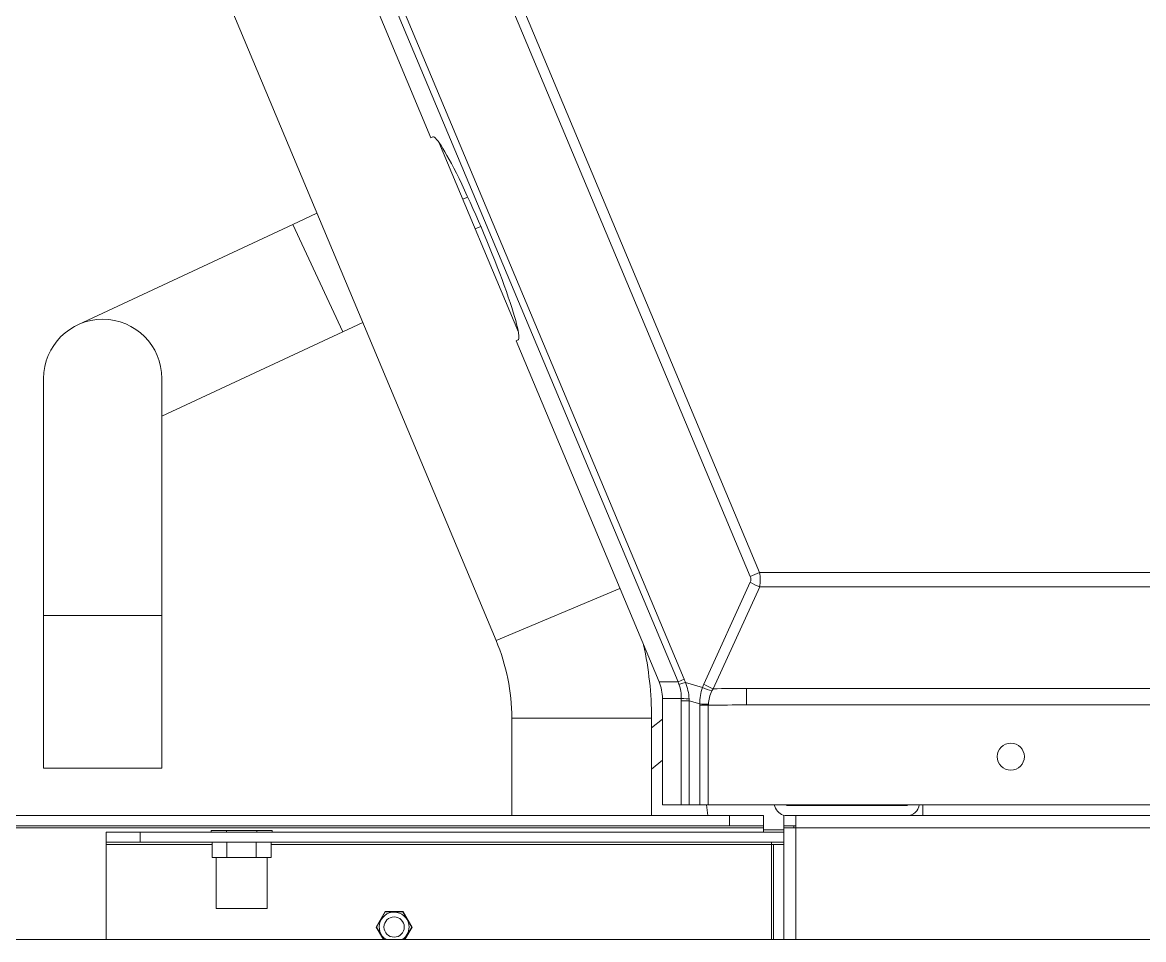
# Model space of a CAD drawing. Header units: millimetres. Extents: x 113490 to 142599, y -20467 to 115.
# Drawn here: x 128553.6 to 128884.4, y -7339 to -7068.3 of the extents above; entities that cross this region are included whole.
import ezdxf

# ---------------------------------------------------------------- set-up
doc = ezdxf.new("R2010")
doc.units = ezdxf.units.MM
doc.layers.add('DV1_0', color=7, linetype='Continuous')

msp = doc.modelspace()

# ---------------------------------------------------------------- linework, layer by layer
at = {"layer": 'DV1_0', "color": 7, "linetype": 'Continuous', "lineweight": 20}
for p, q in [((128321.26, -6242.4), (128748.88, -7262.15)), ((128321.26, -6247.54), (128747.05, -7262.92)), ((128356.4, -6249.35), (128768.37, -7231.81)), ((128359.16, -6248.19), (128771.14, -7230.65)), ((128633.33, -7127.97), (128648.08, -7159.6)), ((128771.14, -7230.65), (128768.37, -7231.81)), ((129059.38, -7230.65), (128771.14, -7230.65)), ((128693.35, -7250.69), (128729.9, -7235.37)), ((128768.38, -7233.5), (128754.65, -7263.58)), ((128771.15, -7234.88), (128757.42, -7264.95)), ((129059.38, -7234.88), (128771.15, -7234.88)), ((128559.81, -7243.37), (128594.71, -7243.37)), ((128747.05, -7262.92), (128741.46, -7262.92)), ((128748.88, -7262.15), (128747.05, -7262.92)), ((128754.27, -7264.58), (128749.23, -7263.09)), ((129073.06, -7264.86), (128767.27, -7264.86)), ((128767.27, -7264.86), (128767.27, -7269.74)), ((128748.02, -7267.82), (128742.44, -7267.82)), ((128748.01, -7268.49), (128748.01, -7299.18)), ((128750.31, -7268.49), (128748.01, -7268.49)), ((128750.31, -7268.49), (128750.31, -7299.18)), ((128753.47, -7269.43), (128750.31, -7268.49)), ((128755.99, -7269.77), (128753.46, -7269.77)), ((128753.46, -7269.77), (128753.46, -7299.18)), ((128755.99, -7269.77), (128755.99, -7299.18)), ((129074.53, -7269.74), (128767.27, -7269.74)), ((128697.97, -7273.65), (128739.23, -7273.65)), ((128772.26, -7305.97), (128482.77, -7305.97)), ((128781.86, -7305.97), (129048.66, -7305.97)), ((128781.86, -7305.97), (128781.86, -7338.97)), ((128772.26, -7306.61), (128778.26, -7306.61)), ((128609.6, -7310.87), (128578.26, -7310.87)), ((128774.66, -7310.87), (128626.92, -7310.87)), ((128774.66, -7310.87), (128774.66, -7338.97))]:
    msp.add_line(p, q, dxfattribs=at)
at = {"layer": 'DV1_0', "color": 7, "linetype": 'Continuous', "lineweight": 15}
for p, q in [((128321.26, -6260.87), (128674.14, -7102.39)), ((128336.3, -6399.23), (128693.35, -7250.69)), ((128674.14, -7102.39), (128674.71, -7102.13)), ((128699.92, -7159.68), (128676.42, -7103.63)), ((128684.99, -7119.84), (128683.48, -7120.47)), ((128640.49, -7124.63), (128633.33, -7127.97)), ((128633.33, -7127.97), (128569.89, -7157.55)), ((128687.16, -7129.25), (128688.85, -7128.54)), ((128648.08, -7159.6), (128653.99, -7156.84)), ((128594.71, -7184.49), (128648.08, -7159.6)), ((128699.26, -7162.29), (128699.82, -7162.02)), ((128699.26, -7162.29), (128741.46, -7262.92)), ((128559.81, -7173.37), (128559.81, -7243.37)), ((128594.71, -7243.37), (128594.71, -7173.37)), ((128559.81, -7243.37), (128559.81, -7288.37)), ((128594.71, -7288.37), (128594.71, -7243.37)), ((128742.44, -7299.18), (128742.44, -7267.82)), ((128697.97, -7273.65), (128697.97, -7302.37)), ((128739.23, -7302.37), (128739.23, -7273.65)), ((128742.44, -7273.88), (128739.23, -7276.45)), ((128739.23, -7288.64), (128742.44, -7286.07)), ((128559.81, -7288.37), (128594.71, -7288.37)), ((128742.44, -7299.18), (128748.01, -7299.18)), ((128748.01, -7299.18), (128750.31, -7299.18)), ((128750.31, -7299.18), (128753.46, -7299.18)), ((128753.46, -7299.18), (128755.99, -7299.18)), ((129074.53, -7299.18), (128755.99, -7299.18)), ((128775.84, -7300.16), (128775.43, -7299.18)), ((128814.66, -7299.37), (128779.16, -7299.37)), ((128790.21, -7299.18), (128790.21, -7299.37)), ((128795.24, -7299.18), (128795.24, -7299.37)), ((128805.29, -7299.18), (128805.29, -7299.37)), ((128810.31, -7299.18), (128810.31, -7299.37)), ((128819.26, -7299.18), (128819.26, -7302.37)), ((128762.26, -7302.37), (128477.68, -7302.37)), ((128762.26, -7305.37), (128762.26, -7302.37)), ((128762.26, -7302.37), (128772.26, -7302.37)), ((128772.26, -7302.37), (128772.26, -7305.37)), ((128778.26, -7302.37), (128778.26, -7305.37)), ((128814.66, -7302.37), (128779.16, -7302.37)), ((128781.86, -7305.97), (128781.86, -7302.37)), ((128814.66, -7302.37), (128819.26, -7302.37)), ((129011.26, -7302.37), (128819.26, -7302.37)), ((128762.26, -7305.37), (128481.96, -7305.37)), ((128772.26, -7305.37), (128762.26, -7305.37)), ((128772.26, -7305.97), (128772.26, -7305.37)), ((128772.26, -7307.27), (128772.26, -7305.97)), ((128778.26, -7305.37), (128778.26, -7305.97)), ((128778.26, -7305.37), (128781.26, -7305.37)), ((128778.26, -7305.37), (128781.86, -7305.37)), ((128778.26, -7305.97), (128781.86, -7305.97)), ((128778.26, -7305.97), (128778.26, -7338.97)), ((128781.86, -7305.37), (128781.26, -7305.37)), ((128781.26, -7305.37), (128781.26, -7305.97)), ((128578.26, -7310.27), (128578.26, -7307.27)), ((128578.26, -7307.27), (128588.26, -7307.27)), ((128778.26, -7307.27), (128588.26, -7307.27)), ((128588.26, -7307.27), (128588.26, -7310.27)), ((128609.26, -7307.27), (128609.26, -7306.77)), ((128609.26, -7306.77), (128613.76, -7306.77)), ((128613.76, -7307.27), (128613.76, -7306.77)), ((128613.76, -7306.77), (128622.76, -7306.77)), ((128622.76, -7307.27), (128622.76, -7306.77)), ((128622.76, -7306.77), (128627.26, -7306.77)), ((128627.26, -7307.27), (128627.26, -7306.77)), ((128578.26, -7310.87), (128578.26, -7310.27)), ((128588.26, -7310.27), (128578.26, -7310.27)), ((128578.26, -7338.97), (128578.26, -7310.87)), ((128778.26, -7310.27), (128588.26, -7310.27)), ((128609.6, -7310.27), (128609.6, -7314.77)), ((128613.93, -7310.27), (128613.93, -7314.77)), ((128622.59, -7310.27), (128622.59, -7314.77)), ((128626.92, -7310.27), (128626.92, -7314.77)), ((128774.66, -7310.27), (128774.66, -7310.87)), ((128775.26, -7310.87), (128774.66, -7310.87)), ((128775.26, -7310.87), (128775.26, -7338.97)), ((128778.26, -7310.87), (128775.26, -7310.87)), ((128609.6, -7314.77), (128611.77, -7314.77)), ((128610.76, -7314.77), (128610.76, -7329.77)), ((128611.77, -7314.77), (128613.93, -7314.77)), ((128613.93, -7314.77), (128618.26, -7314.77)), ((128618.26, -7314.77), (128622.59, -7314.77)), ((128622.59, -7314.77), (128624.76, -7314.77)), ((128624.76, -7314.77), (128626.92, -7314.77)), ((128625.76, -7329.77), (128625.76, -7314.77)), ((128610.76, -7329.77), (128625.76, -7329.77)), ((128660.61, -7330.68), (128657.96, -7335.27)), ((128658.07, -7335.27), (128660.66, -7330.77)), ((128665.91, -7330.68), (128660.61, -7330.68)), ((128660.66, -7330.77), (128665.86, -7330.77)), ((128665.86, -7330.77), (128668.46, -7335.27)), ((128668.56, -7335.27), (128665.91, -7330.68)), ((128657.96, -7335.27), (128660.1, -7338.97)), ((128660.2, -7338.97), (128658.07, -7335.27)), ((128668.46, -7335.27), (128666.32, -7338.97)), ((128666.43, -7338.97), (128668.56, -7335.27)), ((128509.26, -7338.97), (129207.76, -7338.97))]:
    msp.add_line(p, q, dxfattribs=at)
for centre, radius in [((128845.26, -7284.99), 4), ((128663.26, -7335.27), 3)]:
    msp.add_circle(centre, radius, dxfattribs=at)
for centre, radius, start, end in [((128577.26, -7173.37), 17.45, 0, 180), ((128638.6, -7273.65), 59.37, 0, 22.75), ((128638.6, -7273.65), 100.63, 0, 12.4433), ((128729.66, -7267.85), 12.78, 0.0998, 22.6579), ((128706.63, -7306.61), 49.37, 4.9281, 8.657), ((128779.16, -7298.77), 0.6, 223.1029, 270), ((128814.66, -7298.77), 3.6, 270, 353.4607), ((128814.66, -7298.77), 0.6, 270, 316.8971), ((128779.16, -7298.77), 3.6, 202.75, 270), ((128781.86, -7305.97), 0.6, 90, 94.6795), ((128663.26, -7335.27), 4.4, 0, 237.2347), ((128663.26, -7335.27), 4.4, 302.7653, 0)]:
    msp.add_arc(centre, radius, start, end, dxfattribs=at)
at = {"layer": 'DV1_0', "color": 7, "linetype": 'Continuous', "lineweight": 20}
for centre, radius, start, end in [((128758.97, -7232.78), 12.35, 350.2166, 9.9188), ((128736.16, -7267.5), 11.82, 19.1274, 22.809), ((128735.34, -7267.77), 12.68, 359.777, 19.0777), ((128736.55, -7268.38), 13.75, 1.9538, 22.6487), ((128767.75, -7269.29), 14.29, 160.7226, 180.5342), ((128766.11, -7270.06), 10.12, 153.8225, 177.0269), ((128761.18, -7267.68), 4.65, 144.0972, 153.376), ((128760.24, -7269.78), 4.24, 176.6583, 179.8587), ((128767.27, -9208.97), 1939.23, 90, 90.33327)]:
    msp.add_arc(centre, radius, start, end, dxfattribs=at)
at = {"layer": 'DV1_0', "color": 7, "linetype": 'Continuous', "lineweight": 15}
msp.add_ellipse((128687.26, -7132.07), major_axis=(12.55, -29.95), ratio=0.08742, start_param=0.003461, end_param=3.145054, dxfattribs=at)
at = {"layer": 'DV1_0', "color": 7, "linetype": 'Continuous', "lineweight": 20}
for centre, major_axis, ratio, start_param, end_param in [((128760.09, -7231.72), (-8.45, 1.25), 0.475082, 3.004965, 3.420895), ((128771.15, -7232.34), (5.46, -2.49), 0.390519, 4.36635, 4.888796), ((128737.94, -7266.74), (-5.3, 12.63), 0.866025, 4.639561, 4.712406), ((128751.08, -7262.31), (-3.78, -1.31), 0.036385, 0.089348, 1.048346), ((128762.12, -7268.36), (-3.61, 8.61), 0.866025, 0.67314, 0.796559), ((128757.03, -7263.42), (5.72, -1.8), 0.349046, 4.320395, 4.820402), ((128757.42, -7262.42), (5.46, -2.49), 0.39052, 4.366351, 4.888796), ((128767.27, -7688.22), (-467.13, 0), 0.906308, 4.71239, 4.733494), ((128750.52, -7268.49), (0, 26.53), 0.094445, 1.545688, 1.57082), ((128752, -7267.82), (-4, 0.01), 0.025012, 0.094616, 1.128835), ((128753.8, -7267.99), (-0.75, 22.44), 0.156257, 1.562014, 1.587877), ((128760.7, -7269.77), (0, 7.99), 0.906308, 1.527453, 1.57086), ((128756, -7269.43), (6, -0.24), 0.018332, 4.276417, 4.713176)]:
    msp.add_ellipse(centre, major_axis=major_axis, ratio=ratio, start_param=start_param, end_param=end_param, dxfattribs=at)

doc.saveas('drawing.dxf')
